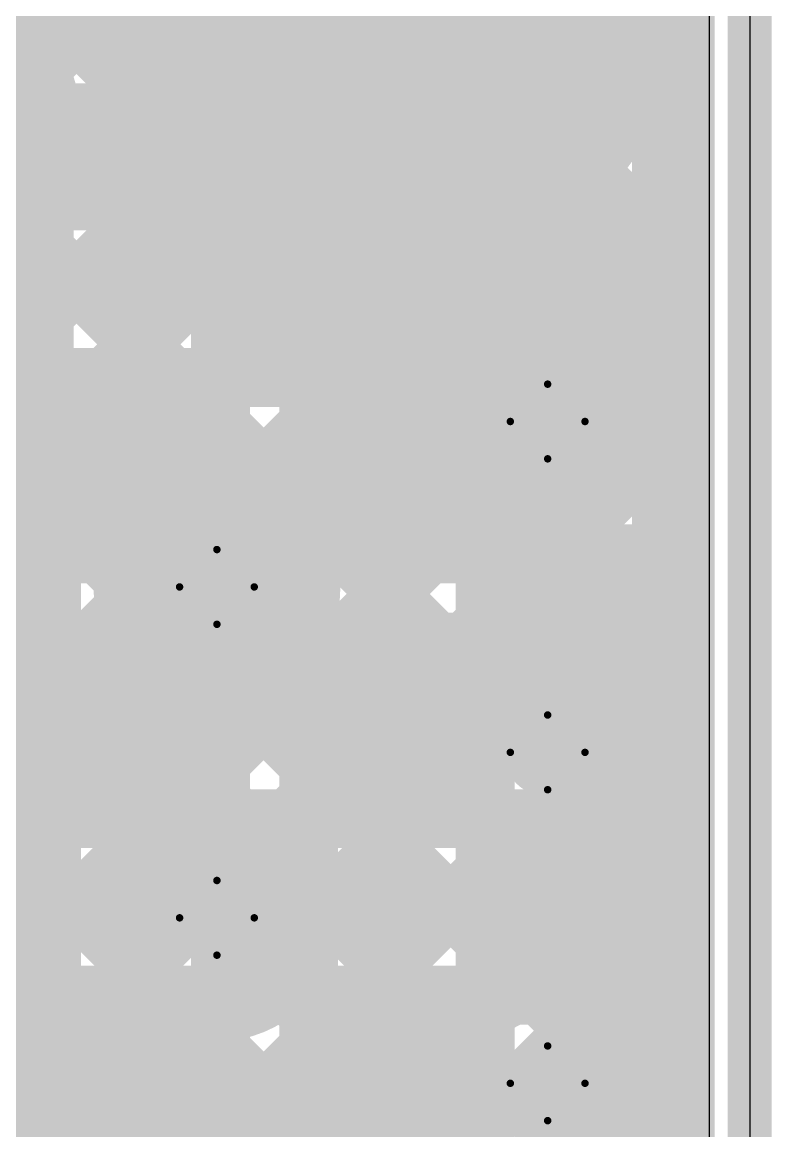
# Model space of a CAD drawing. Header units: millimetres. Extents: x 13 to 259, y -2 to 326.
# Drawn here: x 146.85 to 151.95, y 124.48 to 132.02 of the extents above; entities that cross this region are included whole.
import ezdxf

# ---------------------------------------------------------------- set-up
doc = ezdxf.new("R2010")
doc.units = ezdxf.units.MM
for name, color, linetype in [('BottomLayer', 5, 'Continuous'), ('BottomSolder', 6, 'Continuous'), ('ConnectLayer', 7, 'Continuous'), ('DrillDrawing', 1, 'Continuous'), ('Mechanical14', 56, 'Continuous'), ('Mechanical34', 56, 'Continuous'), ('MidLayer1', 16, 'Continuous'), ('MidLayer2', 76, 'Continuous'), ('MidLayer3', 90, 'Continuous'), ('MidLayer4', 156, 'Continuous'), ('MidLayer5', 130, 'Continuous'), ('MidLayer6', 216, 'Continuous'), ('MultiLayer', 9, 'Continuous'), ('TopLayer', 1, 'Continuous'), ('TopSolder', 216, 'Continuous')]:
    doc.layers.add(name, color=color, linetype=linetype)

# ---------------------------------------------------------------- blocks, each defined once
blk = doc.blocks.new('MTG240_400_167')
at = {"layer": 'BottomLayer', "const_width": 2}
blk.add_lwpolyline([(-1, 0, 1), (1, 0, 1)], format="xyb", close=True, dxfattribs=at)
at = {"layer": 'BottomSolder', "const_width": 2.1016}
blk.add_lwpolyline([(-1.0508, 0, 1), (1.0508, 0, 1)], format="xyb", close=True, dxfattribs=at)
at = {"layer": 'MidLayer1', "const_width": 2}
blk.add_lwpolyline([(-1, 0, 1), (1, 0, 1)], format="xyb", close=True, dxfattribs=at)
at = {"layer": 'MidLayer2', "const_width": 2}
blk.add_lwpolyline([(-1, 0, 1), (1, 0, 1)], format="xyb", close=True, dxfattribs=at)
at = {"layer": 'MidLayer3', "const_width": 2}
blk.add_lwpolyline([(-1, 0, 1), (1, 0, 1)], format="xyb", close=True, dxfattribs=at)
at = {"layer": 'MidLayer4', "const_width": 2}
blk.add_lwpolyline([(-1, 0, 1), (1, 0, 1)], format="xyb", close=True, dxfattribs=at)
at = {"layer": 'MidLayer5', "const_width": 2}
blk.add_lwpolyline([(-1, 0, 1), (1, 0, 1)], format="xyb", close=True, dxfattribs=at)
at = {"layer": 'MidLayer6', "const_width": 2}
blk.add_lwpolyline([(-1, 0, 1), (1, 0, 1)], format="xyb", close=True, dxfattribs=at)
at = {"layer": 'MultiLayer', "const_width": 2}
blk.add_lwpolyline([(-1, 0, 1), (1, 0, 1)], format="xyb", close=True, dxfattribs=at)
at = {"layer": 'TopLayer', "const_width": 2}
blk.add_lwpolyline([(-1, 0, 1), (1, 0, 1)], format="xyb", close=True, dxfattribs=at)
at = {"layer": 'TopSolder', "const_width": 2.1016}
blk.add_lwpolyline([(-1.0508, 0, 1), (1.0508, 0, 1)], format="xyb", close=True, dxfattribs=at)

msp = doc.modelspace()

# ---------------------------------------------------------------- linework, layer by layer
at = {"layer": 'BottomLayer', "const_width": 0.3}
for points in [[(150.275, 129.3, 1), (150.575, 129.3, 1)], [(148.025, 128.175, 1), (148.325, 128.175, 1)], [(150.275, 127.05, 1), (150.575, 127.05, 1)], [(148.025, 125.925, 1), (148.325, 125.925, 1)], [(150.275, 124.8, 1), (150.575, 124.8, 1)]]:
    msp.add_lwpolyline(points, format="xyb", close=True, dxfattribs=at)
at = {"layer": 'ConnectLayer'}
msp.add_line((151.8, 136.8), (151.8, 67.8), dxfattribs=at)
msp.add_line((151.8, 136.8), (151.8, 67.8), dxfattribs=at)
at = {"layer": 'ConnectLayer', "const_width": 0.4}
for points in [[(140.2597, 136.36), (151.36, 125.2597)], [(141.1082, 136.36), (151.36, 126.1082)], [(141.9567, 136.36), (151.36, 126.9567)], [(142.8053, 136.36), (151.36, 127.8052)], [(143.6538, 136.36), (151.36, 128.6538)], [(144.5023, 136.36), (151.36, 129.5023)], [(145.3509, 136.36), (151.36, 130.3508)], [(146.1994, 136.36), (151.36, 131.1993)], [(146.9997, 90.0254), (146.9997, 136.36)], [(147.0479, 136.36), (151.36, 132.0479)], [(147.5997, 68.24), (147.5997, 136.36)], [(148.1997, 68.24), (148.1997, 136.36)], [(148.7997, 68.24), (148.7997, 136.36)], [(149.3997, 68.24), (149.3997, 136.36)], [(149.9997, 68.24), (149.9997, 136.36)], [(150.5997, 68.24), (150.5997, 136.36)], [(151.1997, 68.24), (151.1997, 136.36)], [(151.36, 68.24), (151.36, 136.36)], [(151.36, 68.24), (151.36, 136.36)], [(145.2135, 129.94), (151.36, 136.0866)], [(145.9942, 129.8721), (151.36, 135.238)], [(146.4184, 129.4479), (151.36, 134.3895)], [(146.8427, 129.0236), (151.36, 133.541)], [(144.1146, 133.3536), (149.9691, 127.4991)], [(144.1146, 133.3536), (149.9691, 127.4991)], [(141.8768, 133.0458), (148.3976, 126.5251)], [(141.8768, 133.0458), (148.3976, 126.5251)], [(143.0717, 132.6995), (147.5377, 128.2335)], [(143.0717, 132.6995), (147.5377, 128.2335)], [(143.9241, 132.6956), (147.8779, 128.7418)], [(143.9241, 132.6956), (147.8779, 128.7418)], [(147.05, 128.3824), (151.36, 132.6924)], [(141.4917, 132.5824), (147.7097, 126.3644)], [(141.4917, 132.5824), (147.7097, 126.3644)], [(145.781, 132.5358), (147.22, 131.0968)], [(145.781, 132.5358), (147.22, 131.0968)], [(146.59, 131.9997), (151.36, 131.9997)], [(147.05, 127.5339), (151.36, 131.8439)], [(138.9634, 123.6899), (146.9732, 131.6997)], [(140.69, 125.4165), (146.9732, 131.6997)], [(146.59, 131.3997), (151.36, 131.3997)], [(144.7195, 128.5975), (147.2196, 131.0975)], [(144.7195, 128.5975), (147.2196, 131.0975)], [(151.36, 118.5373), (151.36, 131.0628)], [(151.36, 118.5373), (151.36, 131.0628)], [(147.05, 126.6854), (151.36, 130.9954)], [(151.2211, 130.8565), (151.36, 130.9954)], [(151.2211, 130.8565), (151.36, 130.9954)], [(146.59, 130.7997), (151.36, 130.7997)], [(145.1953, 128.2247), (147.5862, 130.6156)], [(145.1953, 128.2247), (147.5862, 130.6156)], [(151.0537, 130.6571), (151.36, 130.3508)], [(151.0537, 130.6571), (151.36, 130.3508)], [(150.2903, 129.9257), (150.7436, 130.3789)], [(150.2903, 129.9257), (150.7436, 130.3789)], [(138.9664, 121.1473), (148.0605, 130.2414)], [(140.69, 122.871), (148.0605, 130.2414)], [(148.0968, 130.22), (150.6795, 127.6372)], [(148.0968, 130.22), (150.6795, 127.6372)], [(150.5898, 130.2725), (151.36, 129.5023)], [(150.5898, 130.2725), (151.36, 129.5023)], [(146.59, 130.1997), (151.36, 130.1997)], [(147.05, 125.8369), (151.36, 130.1469)], [(150.9195, 129.7063), (151.36, 130.1469)], [(150.9195, 129.7063), (151.36, 130.1469)], [(150.0096, 130.0042), (150.1405, 129.8733)], [(150.0096, 130.0042), (150.1405, 129.8733)], [(139.0956, 120.428), (148.6533, 129.9857)], [(140.69, 122.0224), (148.6533, 129.9857)], [(145.9263, 129.94), (147.05, 128.8163)], [(148.3155, 128.7994), (149.4159, 129.8998)], [(148.3155, 128.7994), (149.4159, 129.8998)], [(149.2681, 129.8972), (149.7895, 129.3757)], [(149.2681, 129.8972), (149.7895, 129.3757)], [(146.59, 129.5997), (151.36, 129.5997)], [(148.7716, 128.4069), (149.7994, 129.4347)], [(148.7716, 128.4069), (149.7994, 129.4347)], [(147.05, 124.9883), (151.36, 129.2983)], [(148.5235, 126.4618), (151.36, 129.2983)], [(148.5235, 126.4618), (151.36, 129.2983)], [(150.9983, 129.0155), (151.36, 128.6538)], [(150.9983, 129.0155), (151.36, 128.6538)], [(146.59, 128.9997), (151.36, 128.9997)], [(146.6282, 125.415), (150.0187, 128.8055)], [(146.6282, 125.415), (150.0187, 128.8055)], [(147.05, 89.9442), (147.05, 128.8163)], [(147.05, 128.7211), (151.36, 124.4111)], [(150.5008, 128.6645), (151.36, 127.8052)], [(150.5008, 128.6645), (151.36, 127.8052)], [(147.05, 124.1398), (151.36, 128.4498)], [(150.581, 127.6707), (151.36, 128.4498)], [(150.581, 127.6707), (151.36, 128.4498)], [(146.59, 128.3997), (151.36, 128.3997)], [(139.1357, 119.6195), (147.5507, 128.0345)], [(140.69, 121.1739), (147.5507, 128.0345)], [(145.2345, 127.9911), (147.6211, 125.6045)], [(145.2345, 127.9911), (147.6211, 125.6045)], [(147.05, 127.8726), (151.36, 123.5626)], [(148.7419, 127.8778), (149.8494, 126.7703)], [(148.7419, 127.8778), (149.8494, 126.7703)], [(146.59, 127.7997), (151.36, 127.7997)], [(147.05, 123.2913), (151.36, 127.6013)], [(151.0268, 127.268), (151.36, 127.6013)], [(151.0268, 127.268), (151.36, 127.6013)], [(146.2619, 125.8972), (147.9432, 127.5785)], [(146.2619, 125.8972), (147.9432, 127.5785)], [(148.2335, 127.5377), (150.3372, 125.4339)], [(148.2335, 127.5377), (150.3372, 125.4339)], [(144.8979, 127.4792), (148.0706, 124.3064)], [(144.8979, 127.4792), (148.0706, 124.3064)], [(151.0123, 127.3045), (151.36, 126.9567)], [(151.0123, 127.3045), (151.36, 126.9567)], [(146.59, 127.1997), (151.36, 127.1997)], [(147.05, 127.0241), (151.36, 122.7141)], [(148.8147, 125.9045), (149.8043, 126.8941)], [(148.8147, 125.9045), (149.8043, 126.8941)], [(147.05, 122.4427), (151.36, 126.7527)], [(148.678, 124.0707), (151.36, 126.7527)], [(148.678, 124.0707), (151.36, 126.7527)], [(146.59, 126.5997), (151.36, 126.5997)], [(150.8742, 126.5941), (151.36, 126.1082)], [(150.8742, 126.5941), (151.36, 126.1082)], [(150.1454, 126.4743), (151.36, 125.2597)], [(150.1454, 126.4743), (151.36, 125.2597)], [(148.0641, 124.3053), (150.207, 126.4483)], [(148.0641, 124.3053), (150.207, 126.4483)], [(147.05, 126.1755), (151.36, 121.8655)], [(148.7751, 126.1475), (149.8473, 125.0753)], [(148.7751, 126.1475), (149.8473, 125.0753)], [(146.59, 125.9997), (151.36, 125.9997)], [(147.05, 121.5942), (151.36, 125.9042)], [(150.785, 125.3292), (151.36, 125.9042)], [(150.785, 125.3292), (151.36, 125.9042)], [(145.3179, 123.2562), (147.6382, 125.5765)], [(145.3179, 123.2562), (147.6382, 125.5765)], [(146.6297, 125.3997), (151.36, 125.3997)], [(148.6144, 125.4597), (151.36, 122.7141)], [(148.6144, 125.4597), (151.36, 122.7141)], [(147.05, 125.327), (151.36, 121.017)], [(147.8546, 125.371), (150.1155, 123.1101)], [(147.8546, 125.371), (150.1155, 123.1101)], [(146.2925, 123.3822), (148.1956, 125.2853)], [(146.2925, 123.3822), (148.1956, 125.2853)], [(147.05, 120.7457), (151.36, 125.0557)], [(151.0638, 124.7594), (151.36, 125.0557)], [(151.0638, 124.7594), (151.36, 125.0557)], [(146.5218, 125.0067), (147.5913, 123.9373)], [(146.5218, 125.0067), (147.5913, 123.9373)], [(146.59, 124.7998), (151.36, 124.7998)], [(151.059, 124.7122), (151.36, 124.4111)], [(151.059, 124.7122), (151.36, 124.4111)], [(145.517, 120.0612), (149.8959, 124.44)], [(145.517, 120.0612), (149.8959, 124.44)], [(147.05, 124.4785), (151.36, 120.1685)]]:
    msp.add_lwpolyline(points, dxfattribs=at)
msp.add_lwpolyline([(151.36, 131.0628, -3.607188), (151.36, 133.5373)], format="xyb", dxfattribs=at)
msp.add_lwpolyline([(151.36, 131.0628, -3.607188), (151.36, 133.5373)], format="xyb", dxfattribs=at)
at = {"layer": 'ConnectLayer'}
for points, const_width in [([(151.26, 132.0479, 1), (151.46, 132.0479, 1)], 0.2), ([(151.26, 131.9997, 1), (151.46, 131.9997, 1)], 0.2), ([(151.26, 131.8439, 1), (151.46, 131.8439, 1)], 0.2), ([(146.8732, 131.6997, 1), (147.0732, 131.6997, 1)], 0.2), ([(146.8732, 131.6997, 1), (147.0732, 131.6997, 1)], 0.2), ([(151.26, 131.3997, 1), (151.46, 131.3997, 1)], 0.2), ([(151.26, 131.1993, 1), (151.46, 131.1993, 1)], 0.2), ([(147.1196, 131.0975, 1), (147.3196, 131.0975, 1)], 0.2), ([(147.1196, 131.0975, 1), (147.3196, 131.0975, 1)], 0.2), ([(147.12, 131.0968, 1), (147.32, 131.0968, 1)], 0.2), ([(147.12, 131.0968, 1), (147.32, 131.0968, 1)], 0.2), ([(151.26, 131.0628, 1), (151.46, 131.0628, 1)], 0.2), ([(151.26, 131.0628, 1), (151.46, 131.0628, 1)], 0.2), ([(151.26, 131.0628, 1), (151.46, 131.0628, 1)], 0.2), ([(151.26, 131.0628, 1), (151.46, 131.0628, 1)], 0.2), ([(151.26, 130.9954, 1), (151.46, 130.9954, 1)], 0.2), ([(151.26, 130.9954, 1), (151.46, 130.9954, 1)], 0.2), ([(151.26, 130.9954, 1), (151.46, 130.9954, 1)], 0.2), ([(151.1211, 130.8565, 1), (151.3211, 130.8565, 1)], 0.2), ([(151.1211, 130.8565, 1), (151.3211, 130.8565, 1)], 0.2), ([(151.26, 130.7997, 1), (151.46, 130.7997, 1)], 0.2), ([(147.4862, 130.6156, 1), (147.6862, 130.6156, 1)], 0.2), ([(147.4862, 130.6156, 1), (147.6862, 130.6156, 1)], 0.2), ([(150.9537, 130.6571, 1), (151.1537, 130.6571, 1)], 0.2), ([(150.9537, 130.6571, 1), (151.1537, 130.6571, 1)], 0.2), ([(150.6436, 130.3789, 1), (150.8436, 130.3789, 1)], 0.2), ([(150.6436, 130.3789, 1), (150.8436, 130.3789, 1)], 0.2), ([(151.26, 130.3508, 1), (151.46, 130.3508, 1)], 0.2), ([(151.26, 130.3508, 1), (151.46, 130.3508, 1)], 0.2), ([(151.26, 130.3508, 1), (151.46, 130.3508, 1)], 0.2), ([(147.9605, 130.2414, 1), (148.1605, 130.2414, 1)], 0.2), ([(147.9605, 130.2414, 1), (148.1605, 130.2414, 1)], 0.2), ([(147.9968, 130.22, 1), (148.1968, 130.22, 1)], 0.2), ([(147.9968, 130.22, 1), (148.1968, 130.22, 1)], 0.2), ([(150.4898, 130.2725, 1), (150.6898, 130.2725, 1)], 0.2), ([(150.4898, 130.2725, 1), (150.6898, 130.2725, 1)], 0.2), ([(151.26, 130.1997, 1), (151.46, 130.1997, 1)], 0.2), ([(151.26, 130.1469, 1), (151.46, 130.1469, 1)], 0.2), ([(151.26, 130.1469, 1), (151.46, 130.1469, 1)], 0.2), ([(151.26, 130.1469, 1), (151.46, 130.1469, 1)], 0.2), ([(149.9096, 130.0042, 1), (150.1096, 130.0042, 1)], 0.2), ([(149.9096, 130.0042, 1), (150.1096, 130.0042, 1)], 0.2), ([(148.5533, 129.9857, 1), (148.7533, 129.9857, 1)], 0.2), ([(148.5533, 129.9857, 1), (148.7533, 129.9857, 1)], 0.2), ([(151.065, 129.3, 1), (149.785, 129.3, 1)], 0.4), ([(151.065, 129.3, 1), (149.785, 129.3, 1)], 0.4), ([(150.1903, 129.9257, 1), (150.3903, 129.9257, 1)], 0.2), ([(150.1903, 129.9257, 1), (150.3903, 129.9257, 1)], 0.2), ([(149.1681, 129.8972, 1), (149.3681, 129.8972, 1)], 0.2), ([(149.1681, 129.8972, 1), (149.3681, 129.8972, 1)], 0.2), ([(149.3159, 129.8998, 1), (149.5159, 129.8998, 1)], 0.2), ([(149.3159, 129.8998, 1), (149.5159, 129.8998, 1)], 0.2), ([(150.0405, 129.8733, 1), (150.2405, 129.8733, 1)], 0.2), ([(150.0405, 129.8733, 1), (150.2405, 129.8733, 1)], 0.2), ([(150.8195, 129.7063, 1), (151.0195, 129.7063, 1)], 0.2), ([(150.8195, 129.7063, 1), (151.0195, 129.7063, 1)], 0.2), ([(151.26, 129.5997, 1), (151.46, 129.5997, 1)], 0.2), ([(151.26, 129.5023, 1), (151.46, 129.5023, 1)], 0.2), ([(151.26, 129.5023, 1), (151.46, 129.5023, 1)], 0.2), ([(151.26, 129.5023, 1), (151.46, 129.5023, 1)], 0.2), ([(149.6994, 129.4347, 1), (149.8994, 129.4347, 1)], 0.2), ([(149.6994, 129.4347, 1), (149.8994, 129.4347, 1)], 0.2), ([(149.6895, 129.3757, 1), (149.8895, 129.3757, 1)], 0.2), ([(149.6895, 129.3757, 1), (149.8895, 129.3757, 1)], 0.2), ([(149.685, 129.3, 1), (149.885, 129.3, 1)], 0.2), ([(149.685, 129.3, 1), (149.885, 129.3, 1)], 0.2), ([(150.965, 129.3, 1), (151.165, 129.3, 1)], 0.2), ([(150.965, 129.3, 1), (151.165, 129.3, 1)], 0.2), ([(151.26, 129.2983, 1), (151.46, 129.2983, 1)], 0.2), ([(151.26, 129.2983, 1), (151.46, 129.2983, 1)], 0.2), ([(151.26, 129.2983, 1), (151.46, 129.2983, 1)], 0.2), ([(146.7427, 129.0236, 1), (146.9427, 129.0236, 1)], 0.2), ([(150.8983, 129.0155, 1), (151.0983, 129.0155, 1)], 0.2), ([(150.8983, 129.0155, 1), (151.0983, 129.0155, 1)], 0.2), ([(151.26, 128.9997, 1), (151.46, 128.9997, 1)], 0.2), ([(146.95, 128.8163, 1), (147.15, 128.8163, 1)], 0.2), ([(146.95, 128.8163, 1), (147.15, 128.8163, 1)], 0.2), ([(148.815, 128.175, 1), (147.535, 128.175, 1)], 0.4), ([(148.815, 128.175, 1), (147.535, 128.175, 1)], 0.4), ([(148.2155, 128.7994, 1), (148.4155, 128.7994, 1)], 0.2), ([(148.2155, 128.7994, 1), (148.4155, 128.7994, 1)], 0.2), ([(149.9187, 128.8055, 1), (150.1187, 128.8055, 1)], 0.2), ([(149.9187, 128.8055, 1), (150.1187, 128.8055, 1)], 0.2), ([(146.95, 128.7211, 1), (147.15, 128.7211, 1)], 0.2), ([(147.7779, 128.7418, 1), (147.9779, 128.7418, 1)], 0.2), ([(147.7779, 128.7418, 1), (147.9779, 128.7418, 1)], 0.2), ([(150.4008, 128.6645, 1), (150.6008, 128.6645, 1)], 0.2), ([(150.4008, 128.6645, 1), (150.6008, 128.6645, 1)], 0.2), ([(151.26, 128.6538, 1), (151.46, 128.6538, 1)], 0.2), ([(151.26, 128.6538, 1), (151.46, 128.6538, 1)], 0.2), ([(151.26, 128.6538, 1), (151.46, 128.6538, 1)], 0.2), ([(151.26, 128.4498, 1), (151.46, 128.4498, 1)], 0.2), ([(151.26, 128.4498, 1), (151.46, 128.4498, 1)], 0.2), ([(151.26, 128.4498, 1), (151.46, 128.4498, 1)], 0.2), ([(146.95, 128.3824, 1), (147.15, 128.3824, 1)], 0.2), ([(148.6716, 128.4069, 1), (148.8716, 128.4069, 1)], 0.2), ([(148.6716, 128.4069, 1), (148.8716, 128.4069, 1)], 0.2), ([(151.26, 128.3997, 1), (151.46, 128.3997, 1)], 0.2), ([(147.4377, 128.2335, 1), (147.6377, 128.2335, 1)], 0.2), ([(147.4377, 128.2335, 1), (147.6377, 128.2335, 1)], 0.2), ([(147.435, 128.175, 1), (147.635, 128.175, 1)], 0.2), ([(147.435, 128.175, 1), (147.635, 128.175, 1)], 0.2), ([(148.715, 128.175, 1), (148.915, 128.175, 1)], 0.2), ([(148.715, 128.175, 1), (148.915, 128.175, 1)], 0.2), ([(147.4507, 128.0345, 1), (147.6507, 128.0345, 1)], 0.2), ([(147.4507, 128.0345, 1), (147.6507, 128.0345, 1)], 0.2), ([(146.95, 127.8726, 1), (147.15, 127.8726, 1)], 0.2), ([(148.6419, 127.8778, 1), (148.8419, 127.8778, 1)], 0.2), ([(148.6419, 127.8778, 1), (148.8419, 127.8778, 1)], 0.2), ([(151.26, 127.8052, 1), (151.46, 127.8052, 1)], 0.2), ([(151.26, 127.8052, 1), (151.46, 127.8052, 1)], 0.2), ([(151.26, 127.8052, 1), (151.46, 127.8052, 1)], 0.2), ([(151.26, 127.7997, 1), (151.46, 127.7997, 1)], 0.2), ([(151.065, 127.05, 1), (149.785, 127.05, 1)], 0.4), ([(151.065, 127.05, 1), (149.785, 127.05, 1)], 0.4), ([(150.481, 127.6707, 1), (150.681, 127.6707, 1)], 0.2), ([(150.481, 127.6707, 1), (150.681, 127.6707, 1)], 0.2), ([(150.5795, 127.6372, 1), (150.7795, 127.6372, 1)], 0.2), ([(150.5795, 127.6372, 1), (150.7795, 127.6372, 1)], 0.2), ([(151.26, 127.6013, 1), (151.46, 127.6013, 1)], 0.2), ([(151.26, 127.6013, 1), (151.46, 127.6013, 1)], 0.2), ([(151.26, 127.6013, 1), (151.46, 127.6013, 1)], 0.2), ([(146.95, 127.5339, 1), (147.15, 127.5339, 1)], 0.2), ([(147.8432, 127.5785, 1), (148.0432, 127.5785, 1)], 0.2), ([(147.8432, 127.5785, 1), (148.0432, 127.5785, 1)], 0.2), ([(148.1335, 127.5377, 1), (148.3335, 127.5377, 1)], 0.2), ([(148.1335, 127.5377, 1), (148.3335, 127.5377, 1)], 0.2), ([(149.8691, 127.4991, 1), (150.0691, 127.4991, 1)], 0.2), ([(149.8691, 127.4991, 1), (150.0691, 127.4991, 1)], 0.2), ([(150.9123, 127.3045, 1), (151.1123, 127.3045, 1)], 0.2), ([(150.9123, 127.3045, 1), (151.1123, 127.3045, 1)], 0.2), ([(150.9268, 127.268, 1), (151.1268, 127.268, 1)], 0.2), ([(150.9268, 127.268, 1), (151.1268, 127.268, 1)], 0.2), ([(151.26, 127.1997, 1), (151.46, 127.1997, 1)], 0.2), ([(146.95, 127.0241, 1), (147.15, 127.0241, 1)], 0.2), ([(149.685, 127.05, 1), (149.885, 127.05, 1)], 0.2), ([(149.685, 127.05, 1), (149.885, 127.05, 1)], 0.2), ([(150.965, 127.05, 1), (151.165, 127.05, 1)], 0.2), ([(150.965, 127.05, 1), (151.165, 127.05, 1)], 0.2), ([(151.26, 126.9567, 1), (151.46, 126.9567, 1)], 0.2), ([(151.26, 126.9567, 1), (151.46, 126.9567, 1)], 0.2), ([(151.26, 126.9567, 1), (151.46, 126.9567, 1)], 0.2), ([(149.7043, 126.8941, 1), (149.9043, 126.8941, 1)], 0.2), ([(149.7043, 126.8941, 1), (149.9043, 126.8941, 1)], 0.2), ([(149.7494, 126.7703, 1), (149.9494, 126.7703, 1)], 0.2), ([(149.7494, 126.7703, 1), (149.9494, 126.7703, 1)], 0.2), ([(151.26, 126.7527, 1), (151.46, 126.7527, 1)], 0.2), ([(151.26, 126.7527, 1), (151.46, 126.7527, 1)], 0.2), ([(151.26, 126.7527, 1), (151.46, 126.7527, 1)], 0.2), ([(146.95, 126.6854, 1), (147.15, 126.6854, 1)], 0.2), ([(151.26, 126.5997, 1), (151.46, 126.5997, 1)], 0.2), ([(148.815, 125.925, 1), (147.535, 125.925, 1)], 0.4), ([(148.815, 125.925, 1), (147.535, 125.925, 1)], 0.4), ([(148.2976, 126.5251, 1), (148.4976, 126.5251, 1)], 0.2), ([(148.2976, 126.5251, 1), (148.4976, 126.5251, 1)], 0.2), ([(150.7742, 126.5941, 1), (150.9742, 126.5941, 1)], 0.2), ([(150.7742, 126.5941, 1), (150.9742, 126.5941, 1)], 0.2), ([(148.4235, 126.4618, 1), (148.6235, 126.4618, 1)], 0.2), ([(148.4235, 126.4618, 1), (148.6235, 126.4618, 1)], 0.2), ([(150.0454, 126.4743, 1), (150.2454, 126.4743, 1)], 0.2), ([(150.0454, 126.4743, 1), (150.2454, 126.4743, 1)], 0.2), ([(150.107, 126.4483, 1), (150.307, 126.4483, 1)], 0.2), ([(150.107, 126.4483, 1), (150.307, 126.4483, 1)], 0.2), ([(147.6097, 126.3644, 1), (147.8097, 126.3644, 1)], 0.2), ([(147.6097, 126.3644, 1), (147.8097, 126.3644, 1)], 0.2), ([(146.95, 126.1755, 1), (147.15, 126.1755, 1)], 0.2), ([(148.6751, 126.1475, 1), (148.8751, 126.1475, 1)], 0.2), ([(148.6751, 126.1475, 1), (148.8751, 126.1475, 1)], 0.2), ([(151.26, 126.1082, 1), (151.46, 126.1082, 1)], 0.2), ([(151.26, 126.1082, 1), (151.46, 126.1082, 1)], 0.2), ([(151.26, 126.1082, 1), (151.46, 126.1082, 1)], 0.2), ([(151.26, 125.9997, 1), (151.46, 125.9997, 1)], 0.2), ([(147.435, 125.925, 1), (147.635, 125.925, 1)], 0.2), ([(147.435, 125.925, 1), (147.635, 125.925, 1)], 0.2), ([(148.715, 125.925, 1), (148.915, 125.925, 1)], 0.2), ([(148.715, 125.925, 1), (148.915, 125.925, 1)], 0.2), ([(148.7147, 125.9045, 1), (148.9147, 125.9045, 1)], 0.2), ([(148.7147, 125.9045, 1), (148.9147, 125.9045, 1)], 0.2), ([(151.26, 125.9042, 1), (151.46, 125.9042, 1)], 0.2), ([(151.26, 125.9042, 1), (151.46, 125.9042, 1)], 0.2), ([(151.26, 125.9042, 1), (151.46, 125.9042, 1)], 0.2), ([(146.95, 125.8369, 1), (147.15, 125.8369, 1)], 0.2), ([(147.5211, 125.6045, 1), (147.7211, 125.6045, 1)], 0.2), ([(147.5211, 125.6045, 1), (147.7211, 125.6045, 1)], 0.2), ([(147.5382, 125.5765, 1), (147.7382, 125.5765, 1)], 0.2), ([(147.5382, 125.5765, 1), (147.7382, 125.5765, 1)], 0.2), ([(148.5144, 125.4597, 1), (148.7144, 125.4597, 1)], 0.2), ([(148.5144, 125.4597, 1), (148.7144, 125.4597, 1)], 0.2), ([(151.065, 124.8, 1), (149.785, 124.8, 1)], 0.4), ([(151.065, 124.8, 1), (149.785, 124.8, 1)], 0.4), ([(150.2372, 125.4339, 1), (150.4372, 125.4339, 1)], 0.2), ([(150.2372, 125.4339, 1), (150.4372, 125.4339, 1)], 0.2), ([(151.26, 125.3997, 1), (151.46, 125.3997, 1)], 0.2), ([(146.95, 125.327, 1), (147.15, 125.327, 1)], 0.2), ([(147.7546, 125.371, 1), (147.9546, 125.371, 1)], 0.2), ([(147.7546, 125.371, 1), (147.9546, 125.371, 1)], 0.2), ([(150.685, 125.3292, 1), (150.885, 125.3292, 1)], 0.2), ([(150.685, 125.3292, 1), (150.885, 125.3292, 1)], 0.2), ([(148.0956, 125.2853, 1), (148.2956, 125.2853, 1)], 0.2), ([(148.0956, 125.2853, 1), (148.2956, 125.2853, 1)], 0.2), ([(151.26, 125.2597, 1), (151.46, 125.2597, 1)], 0.2), ([(151.26, 125.2597, 1), (151.46, 125.2597, 1)], 0.2), ([(151.26, 125.2597, 1), (151.46, 125.2597, 1)], 0.2), ([(149.7473, 125.0753, 1), (149.9473, 125.0753, 1)], 0.2), ([(149.7473, 125.0753, 1), (149.9473, 125.0753, 1)], 0.2), ([(151.26, 125.0557, 1), (151.46, 125.0557, 1)], 0.2), ([(151.26, 125.0557, 1), (151.46, 125.0557, 1)], 0.2), ([(151.26, 125.0557, 1), (151.46, 125.0557, 1)], 0.2), ([(146.95, 124.9883, 1), (147.15, 124.9883, 1)], 0.2), ([(149.685, 124.8, 1), (149.885, 124.8, 1)], 0.2), ([(149.685, 124.8, 1), (149.885, 124.8, 1)], 0.2), ([(150.965, 124.8, 1), (151.165, 124.8, 1)], 0.2), ([(150.965, 124.8, 1), (151.165, 124.8, 1)], 0.2), ([(151.26, 124.7998, 1), (151.46, 124.7998, 1)], 0.2), ([(150.9638, 124.7594, 1), (151.1638, 124.7594, 1)], 0.2), ([(150.9638, 124.7594, 1), (151.1638, 124.7594, 1)], 0.2), ([(150.959, 124.7122, 1), (151.159, 124.7122, 1)], 0.2), ([(150.959, 124.7122, 1), (151.159, 124.7122, 1)], 0.2), ([(146.95, 124.4785, 1), (147.15, 124.4785, 1)], 0.2), ([(149.7959, 124.44, 1), (149.9959, 124.44, 1)], 0.2), ([(149.7959, 124.44, 1), (149.9959, 124.44, 1)], 0.2), ([(151.26, 124.4111, 1), (151.46, 124.4111, 1)], 0.2), ([(151.26, 124.4111, 1), (151.46, 124.4111, 1)], 0.2), ([(151.26, 124.4111, 1), (151.46, 124.4111, 1)], 0.2), ([(148.815, 123.675, 1), (147.535, 123.675, 1)], 0.4), ([(148.815, 123.675, 1), (147.535, 123.675, 1)], 0.4), ([(147.9641, 124.3053, 1), (148.1641, 124.3053, 1)], 0.2), ([(147.9641, 124.3053, 1), (148.1641, 124.3053, 1)], 0.2), ([(147.9706, 124.3064, 1), (148.1706, 124.3064, 1)], 0.2), ([(147.9706, 124.3064, 1), (148.1706, 124.3064, 1)], 0.2)]:
    msp.add_lwpolyline(points, format="xyb", close=True, dxfattribs=dict(at, const_width=const_width))
at = {"layer": 'DrillDrawing', "const_width": 0.0508}
for points in [[(150.171, 129.3), (150.425, 129.554)], [(150.425, 129.554), (150.679, 129.3)], [(150.171, 129.3), (150.425, 129.046)], [(150.425, 129.046), (150.679, 129.3)], [(147.921, 128.175), (148.175, 128.429)], [(148.175, 128.429), (148.429, 128.175)], [(147.921, 128.175), (148.175, 127.921)], [(148.175, 127.921), (148.429, 128.175)], [(150.171, 127.05), (150.425, 127.304)], [(150.425, 127.304), (150.679, 127.05)], [(150.171, 127.05), (150.425, 126.796)], [(150.425, 126.796), (150.679, 127.05)], [(147.921, 125.925), (148.175, 126.179)], [(148.175, 126.179), (148.429, 125.925)], [(147.921, 125.925), (148.175, 125.671)], [(148.175, 125.671), (148.429, 125.925)], [(150.171, 124.8), (150.425, 125.054)], [(150.425, 125.054), (150.679, 124.8)], [(150.171, 124.8), (150.425, 124.546)], [(150.425, 124.546), (150.679, 124.8)]]:
    msp.add_lwpolyline(points, dxfattribs=at)
at = {"layer": 'DrillDrawing', "const_width": 0.0254}
for points in [[(150.4123, 129.554, 1), (150.4377, 129.554, 1)], [(150.4123, 129.554, 1), (150.4377, 129.554, 1)], [(150.1583, 129.3, 1), (150.1837, 129.3, 1)], [(150.1583, 129.3, 1), (150.1837, 129.3, 1)], [(150.6663, 129.3, 1), (150.6917, 129.3, 1)], [(150.6663, 129.3, 1), (150.6917, 129.3, 1)], [(150.4123, 129.046, 1), (150.4377, 129.046, 1)], [(150.4123, 129.046, 1), (150.4377, 129.046, 1)], [(148.1623, 128.429, 1), (148.1877, 128.429, 1)], [(148.1623, 128.429, 1), (148.1877, 128.429, 1)], [(147.9083, 128.175, 1), (147.9337, 128.175, 1)], [(147.9083, 128.175, 1), (147.9337, 128.175, 1)], [(148.4163, 128.175, 1), (148.4417, 128.175, 1)], [(148.4163, 128.175, 1), (148.4417, 128.175, 1)], [(148.1623, 127.921, 1), (148.1877, 127.921, 1)], [(148.1623, 127.921, 1), (148.1877, 127.921, 1)], [(150.4123, 127.304, 1), (150.4377, 127.304, 1)], [(150.4123, 127.304, 1), (150.4377, 127.304, 1)], [(150.1583, 127.05, 1), (150.1837, 127.05, 1)], [(150.1583, 127.05, 1), (150.1837, 127.05, 1)], [(150.6663, 127.05, 1), (150.6917, 127.05, 1)], [(150.6663, 127.05, 1), (150.6917, 127.05, 1)], [(150.4123, 126.796, 1), (150.4377, 126.796, 1)], [(150.4123, 126.796, 1), (150.4377, 126.796, 1)], [(148.1623, 126.179, 1), (148.1877, 126.179, 1)], [(148.1623, 126.179, 1), (148.1877, 126.179, 1)], [(147.9083, 125.925, 1), (147.9337, 125.925, 1)], [(147.9083, 125.925, 1), (147.9337, 125.925, 1)], [(148.4163, 125.925, 1), (148.4417, 125.925, 1)], [(148.4163, 125.925, 1), (148.4417, 125.925, 1)], [(148.1623, 125.671, 1), (148.1877, 125.671, 1)], [(148.1623, 125.671, 1), (148.1877, 125.671, 1)], [(150.4123, 125.054, 1), (150.4377, 125.054, 1)], [(150.4123, 125.054, 1), (150.4377, 125.054, 1)], [(150.1583, 124.8, 1), (150.1837, 124.8, 1)], [(150.1583, 124.8, 1), (150.1837, 124.8, 1)], [(150.6663, 124.8, 1), (150.6917, 124.8, 1)], [(150.6663, 124.8, 1), (150.6917, 124.8, 1)], [(150.4123, 124.546, 1), (150.4377, 124.546, 1)], [(150.4123, 124.546, 1), (150.4377, 124.546, 1)]]:
    msp.add_lwpolyline(points, format="xyb", close=True, dxfattribs=at)
at = {"layer": 'Mechanical14', "const_width": 0.3}
msp.add_lwpolyline([(151.8, 67.8), (151.8, 136.8)], dxfattribs=at)
at = {"layer": 'Mechanical34', "const_width": 0.1}
for points in [[(151.8, 136.85), (151.8, 67.85)], [(149.3096, 130.3509), (149.3096, 132.3009)], [(81.225, 131.8), (146.8, 131.8)], [(146.8, 72.8), (146.8, 131.8)]]:
    msp.add_lwpolyline(points, dxfattribs=at)
at = {"layer": 'Mechanical34'}
for points, const_width in [([(150.5016, 132.3009, 1), (148.1016, 132.3009, 1)], 0.1), ([(149.2846, 130.3509, 1), (149.3346, 130.3509, 1)], 0.05)]:
    msp.add_lwpolyline(points, format="xyb", close=True, dxfattribs=dict(at, const_width=const_width))
at = {"layer": 'MidLayer1', "const_width": 0.3}
for points in [[(150.275, 129.3, 1), (150.575, 129.3, 1)], [(148.025, 128.175, 1), (148.325, 128.175, 1)], [(150.275, 127.05, 1), (150.575, 127.05, 1)], [(148.025, 125.925, 1), (148.325, 125.925, 1)], [(150.275, 124.8, 1), (150.575, 124.8, 1)]]:
    msp.add_lwpolyline(points, format="xyb", close=True, dxfattribs=at)
at = {"layer": 'MidLayer2', "const_width": 0.3}
for points in [[(150.275, 129.3, 1), (150.575, 129.3, 1)], [(148.025, 128.175, 1), (148.325, 128.175, 1)], [(150.275, 127.05, 1), (150.575, 127.05, 1)], [(148.025, 125.925, 1), (148.325, 125.925, 1)], [(150.275, 124.8, 1), (150.575, 124.8, 1)]]:
    msp.add_lwpolyline(points, format="xyb", close=True, dxfattribs=at)
at = {"layer": 'MidLayer3', "const_width": 0.3}
for points in [[(150.275, 129.3, 1), (150.575, 129.3, 1)], [(148.025, 128.175, 1), (148.325, 128.175, 1)], [(150.275, 127.05, 1), (150.575, 127.05, 1)], [(148.025, 125.925, 1), (148.325, 125.925, 1)], [(150.275, 124.8, 1), (150.575, 124.8, 1)]]:
    msp.add_lwpolyline(points, format="xyb", close=True, dxfattribs=at)
at = {"layer": 'MidLayer4', "const_width": 0.3}
for points in [[(150.275, 129.3, 1), (150.575, 129.3, 1)], [(148.025, 128.175, 1), (148.325, 128.175, 1)], [(150.275, 127.05, 1), (150.575, 127.05, 1)], [(148.025, 125.925, 1), (148.325, 125.925, 1)], [(150.275, 124.8, 1), (150.575, 124.8, 1)]]:
    msp.add_lwpolyline(points, format="xyb", close=True, dxfattribs=at)
at = {"layer": 'MidLayer5', "const_width": 0.3}
for points in [[(150.275, 129.3, 1), (150.575, 129.3, 1)], [(148.025, 128.175, 1), (148.325, 128.175, 1)], [(150.275, 127.05, 1), (150.575, 127.05, 1)], [(148.025, 125.925, 1), (148.325, 125.925, 1)], [(150.275, 124.8, 1), (150.575, 124.8, 1)]]:
    msp.add_lwpolyline(points, format="xyb", close=True, dxfattribs=at)
at = {"layer": 'MidLayer6', "const_width": 0.3}
for points in [[(150.275, 129.3, 1), (150.575, 129.3, 1)], [(148.025, 128.175, 1), (148.325, 128.175, 1)], [(150.275, 127.05, 1), (150.575, 127.05, 1)], [(148.025, 125.925, 1), (148.325, 125.925, 1)], [(150.275, 124.8, 1), (150.575, 124.8, 1)]]:
    msp.add_lwpolyline(points, format="xyb", close=True, dxfattribs=at)
at = {"layer": 'MultiLayer', "const_width": 0.3}
for points in [[(150.275, 129.3, 1), (150.575, 129.3, 1)], [(148.025, 128.175, 1), (148.325, 128.175, 1)], [(150.275, 127.05, 1), (150.575, 127.05, 1)], [(148.025, 125.925, 1), (148.325, 125.925, 1)], [(150.275, 124.8, 1), (150.575, 124.8, 1)]]:
    msp.add_lwpolyline(points, format="xyb", close=True, dxfattribs=at)
at = {"layer": 'TopLayer'}
msp.add_line((151.525, 68.05), (151.5251, 136.525), dxfattribs=at)
at = {"layer": 'TopLayer', "const_width": 0.3}
for points in [[(150.275, 129.3, 1), (150.575, 129.3, 1)], [(148.025, 128.175, 1), (148.325, 128.175, 1)], [(150.275, 127.05, 1), (150.575, 127.05, 1)], [(148.025, 125.925, 1), (148.325, 125.925, 1)], [(150.275, 124.8, 1), (150.575, 124.8, 1)]]:
    msp.add_lwpolyline(points, format="xyb", close=True, dxfattribs=at)

# ---------------------------------------------------------------- block references
msp.add_blockref('MTG240_400_167', (149.3, 132.3))

doc.saveas('drawing.dxf')
